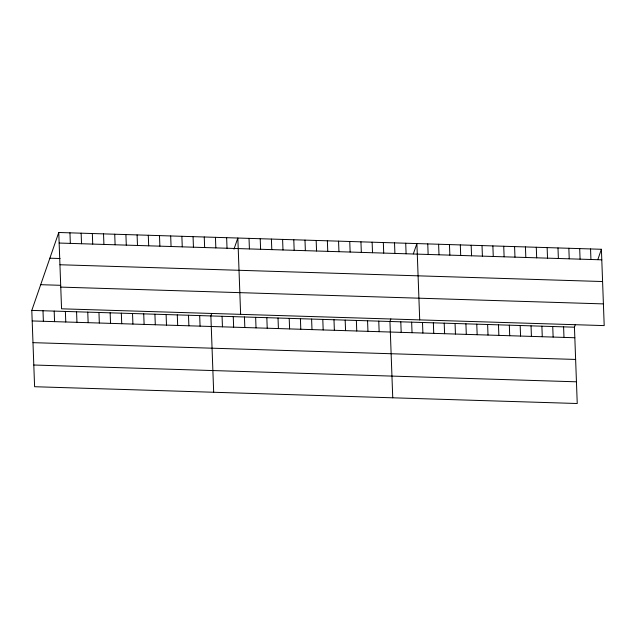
<?xml version="1.0" encoding="UTF-8"?>
<svg xmlns="http://www.w3.org/2000/svg" width="636" height="636" viewBox="0 0 636 636"><rect width="100%" height="100%" fill="white"/><g stroke="black" fill="none" stroke-linecap="round" stroke-linejoin="round"><path stroke-width="0.95" d="M575.334 324.614L574.443 327.19L577.242 403.51L34.598 386.72L31.8 310.4L58.758 232.49L601.402 249.28L604.2 325.6L61.557 308.81L58.758 232.49M211.764 313.373L210.874 315.941L213.672 392.261M233.976 249.177L237.832 238.031L240.631 314.351M390.838 318.906L389.948 321.482L392.746 397.802M413.344 253.859L416.906 243.572L419.704 319.892M597.84 259.567L601.402 249.28M59.148 243.047L601.791 259.83M49.862 258.2L60.118 258.518M59.943 264.751L602.586 281.533M40.696 284.69L60.285 285.302M60.762 287.106L603.405 303.897M31.8 310.4L574.443 327.19M32.19 320.949L574.833 337.74M32.985 342.653L575.628 359.443M33.803 365.016L576.447 381.807M590.55 248.946L590.939 259.496M579.698 248.604L580.08 259.162M568.846 248.271L569.228 258.82M563.591 326.856L563.981 337.406M557.987 247.937L558.376 258.486M552.74 326.514L553.129 337.064M547.135 247.603L547.524 258.152M541.888 326.181L542.269 336.73M536.283 247.269L536.673 257.819M531.036 325.847L531.418 336.396M525.431 246.927L525.821 257.485M520.176 325.513L520.566 336.062M514.58 246.593L514.969 257.143M509.325 325.171L509.714 335.729M503.728 246.259L504.11 256.809M498.473 324.837L498.863 335.387M492.876 245.925L493.258 256.475M487.621 324.503L488.011 335.053M482.016 245.583L482.406 256.141M476.769 324.169L477.159 334.719M471.165 245.25L471.554 255.799M465.918 323.827L466.299 334.385M460.313 244.916L460.703 255.465M455.066 323.493L455.448 334.043M449.461 244.582L449.851 255.131M444.206 323.16L444.596 333.709M438.609 244.248L438.999 254.798M433.355 322.826L433.744 333.375M427.758 243.906L428.139 254.456M422.503 322.492L422.892 333.041M411.651 322.15L412.041 332.7M405.712 243.222L406.094 253.78M400.799 321.816L401.189 332.366M394.519 242.88L394.908 253.43M383.325 242.531L383.715 253.088M378.754 321.132L379.143 331.682M372.132 242.189L372.521 252.738M367.56 320.79L367.95 331.34M360.946 241.839L361.328 252.389M356.367 320.441L356.756 330.99M349.752 241.497L350.134 252.047M345.173 320.099L345.563 330.648M338.559 241.147L338.948 251.697M333.987 319.749L334.369 330.299M327.365 240.805L327.755 251.355M322.794 319.407L323.183 329.957M316.171 240.456L316.561 251.005M311.6 319.057L311.99 329.607M304.986 240.114L305.367 250.664M300.407 318.708L300.796 329.265M293.792 239.764L294.174 250.314M289.213 318.366L289.603 328.915M282.599 239.414L282.988 249.972M278.027 318.016L278.409 328.574M271.405 239.072L271.795 249.622M266.834 317.674L267.223 328.224M260.211 238.723L260.601 249.28M255.64 317.324L256.03 327.874M249.026 238.381L249.407 248.93M244.447 316.982L244.836 327.532M233.253 316.633L233.643 327.182M226.639 237.689L227.028 248.239M222.067 316.291L222.449 326.84M215.445 237.339L215.835 247.889M204.251 236.997L204.641 247.547M199.68 315.599L200.07 326.149M193.058 236.648L193.447 247.197M188.487 315.249L188.876 325.799M181.872 236.298L182.254 246.855M177.293 314.9L177.683 325.457M170.679 235.956L171.068 246.506M166.107 314.558L166.489 325.107M159.485 235.606L159.875 246.164M154.914 314.208L155.303 324.757M148.291 235.264L148.681 245.814M143.72 313.866L144.11 324.416M137.098 234.915L137.487 245.464M132.526 313.516L132.916 324.066M125.912 234.573L126.294 245.122M121.333 313.174L121.722 323.724M114.719 234.223L115.108 244.773M110.147 312.825L110.529 323.374M103.525 233.881L103.914 244.431M98.954 312.483L99.335 323.032M92.331 233.531L92.721 244.081M87.76 312.133L88.15 322.683M81.138 233.189L81.527 243.739M76.566 311.783L76.956 322.341M69.952 232.84L70.334 243.389M65.373 311.441L65.762 321.991M54.187 311.091L54.569 321.649M42.994 310.75L43.375 321.299"/></g></svg>
